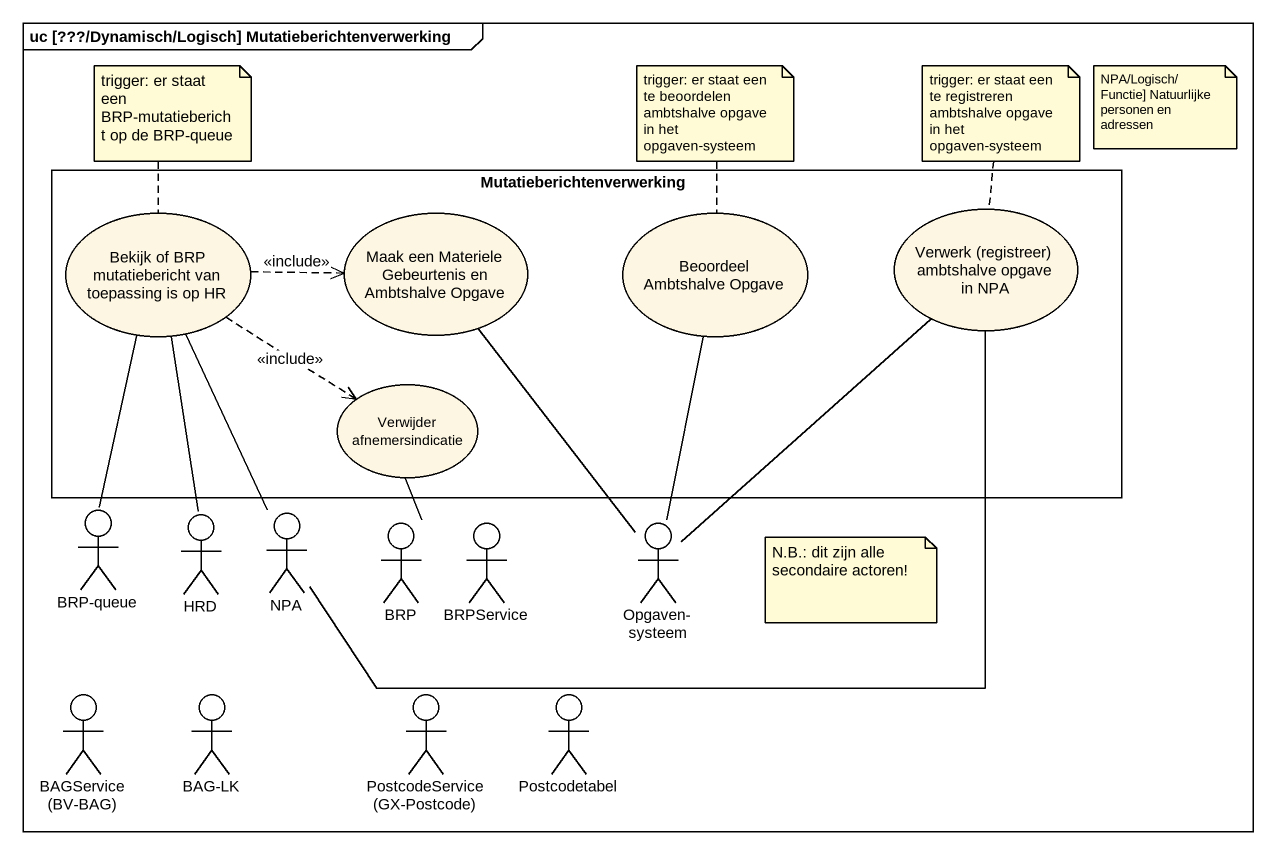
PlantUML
@startuml
mainframe uc [???/Dynamisch/Logisch] Mutatieberichtenverwerking
rectangle Mutatieberichtenverwerking {
  usecase "Bekijk of BRP mutatiebericht van toepassing is op HR" as Bekijk_of_BRP
  usecase "Maak een Materiele Gebeurtenis en Ambtshalve Opgave" as Maak_een_Materiele
  usecase "Beoordeel Ambtshalve Opgave" as Beoordeel_Ambtshalve_Opgave
  usecase "Verwerk (registreer) ambtshalve opgave in NPA" as Verwerk_registreer
  usecase "Verwijder afnemersindicatie" as Verwijder_afnemersindicatie
}
actor "BRP-queue" as BRP_queue
actor HRD
actor NPA
actor BRP
actor BRPService
actor "Opgaven-systeem" as Opgaven_systeem
actor "BAGService (BV-BAG)" as BAGService_BV_BAG
actor "BAG-LK" as BAG_LK
actor "PostcodeService (GX-Postcode)" as PostcodeService_GX_Postcode
actor Postcodetabel
Bekijk_of_BRP .right.> Maak_een_Materiele : <<include>>
Bekijk_of_BRP ..> Verwijder_afnemersindicatie : <<include>>
Bekijk_of_BRP -- BRP_queue
Bekijk_of_BRP -- HRD
Bekijk_of_BRP -- NPA
Maak_een_Materiele -- Opgaven_systeem
Beoordeel_Ambtshalve_Opgave -- Opgaven_systeem
Verwerk_registreer -left- NPA
Verwerk_registreer -- Opgaven_systeem
Verwijder_afnemersindicatie -- BRP
note top of Bekijk_of_BRP : trigger: er staat een BRP-mutatiebericht op de BRP-queue
note top of Beoordeel_Ambtshalve_Opgave : trigger: er staat een te beoordelen ambtshalve opgave in het opgaven-systeem
note top of Verwerk_registreer : trigger: er staat een te registreren ambtshalve opgave in het opgaven-systeem
note as N4
  NPA/Logisch/Functie] Natuurlijke personen en adressen
end note
note as N5
  N.B.: dit zijn alle secondaire actoren!
end note
@enduml
